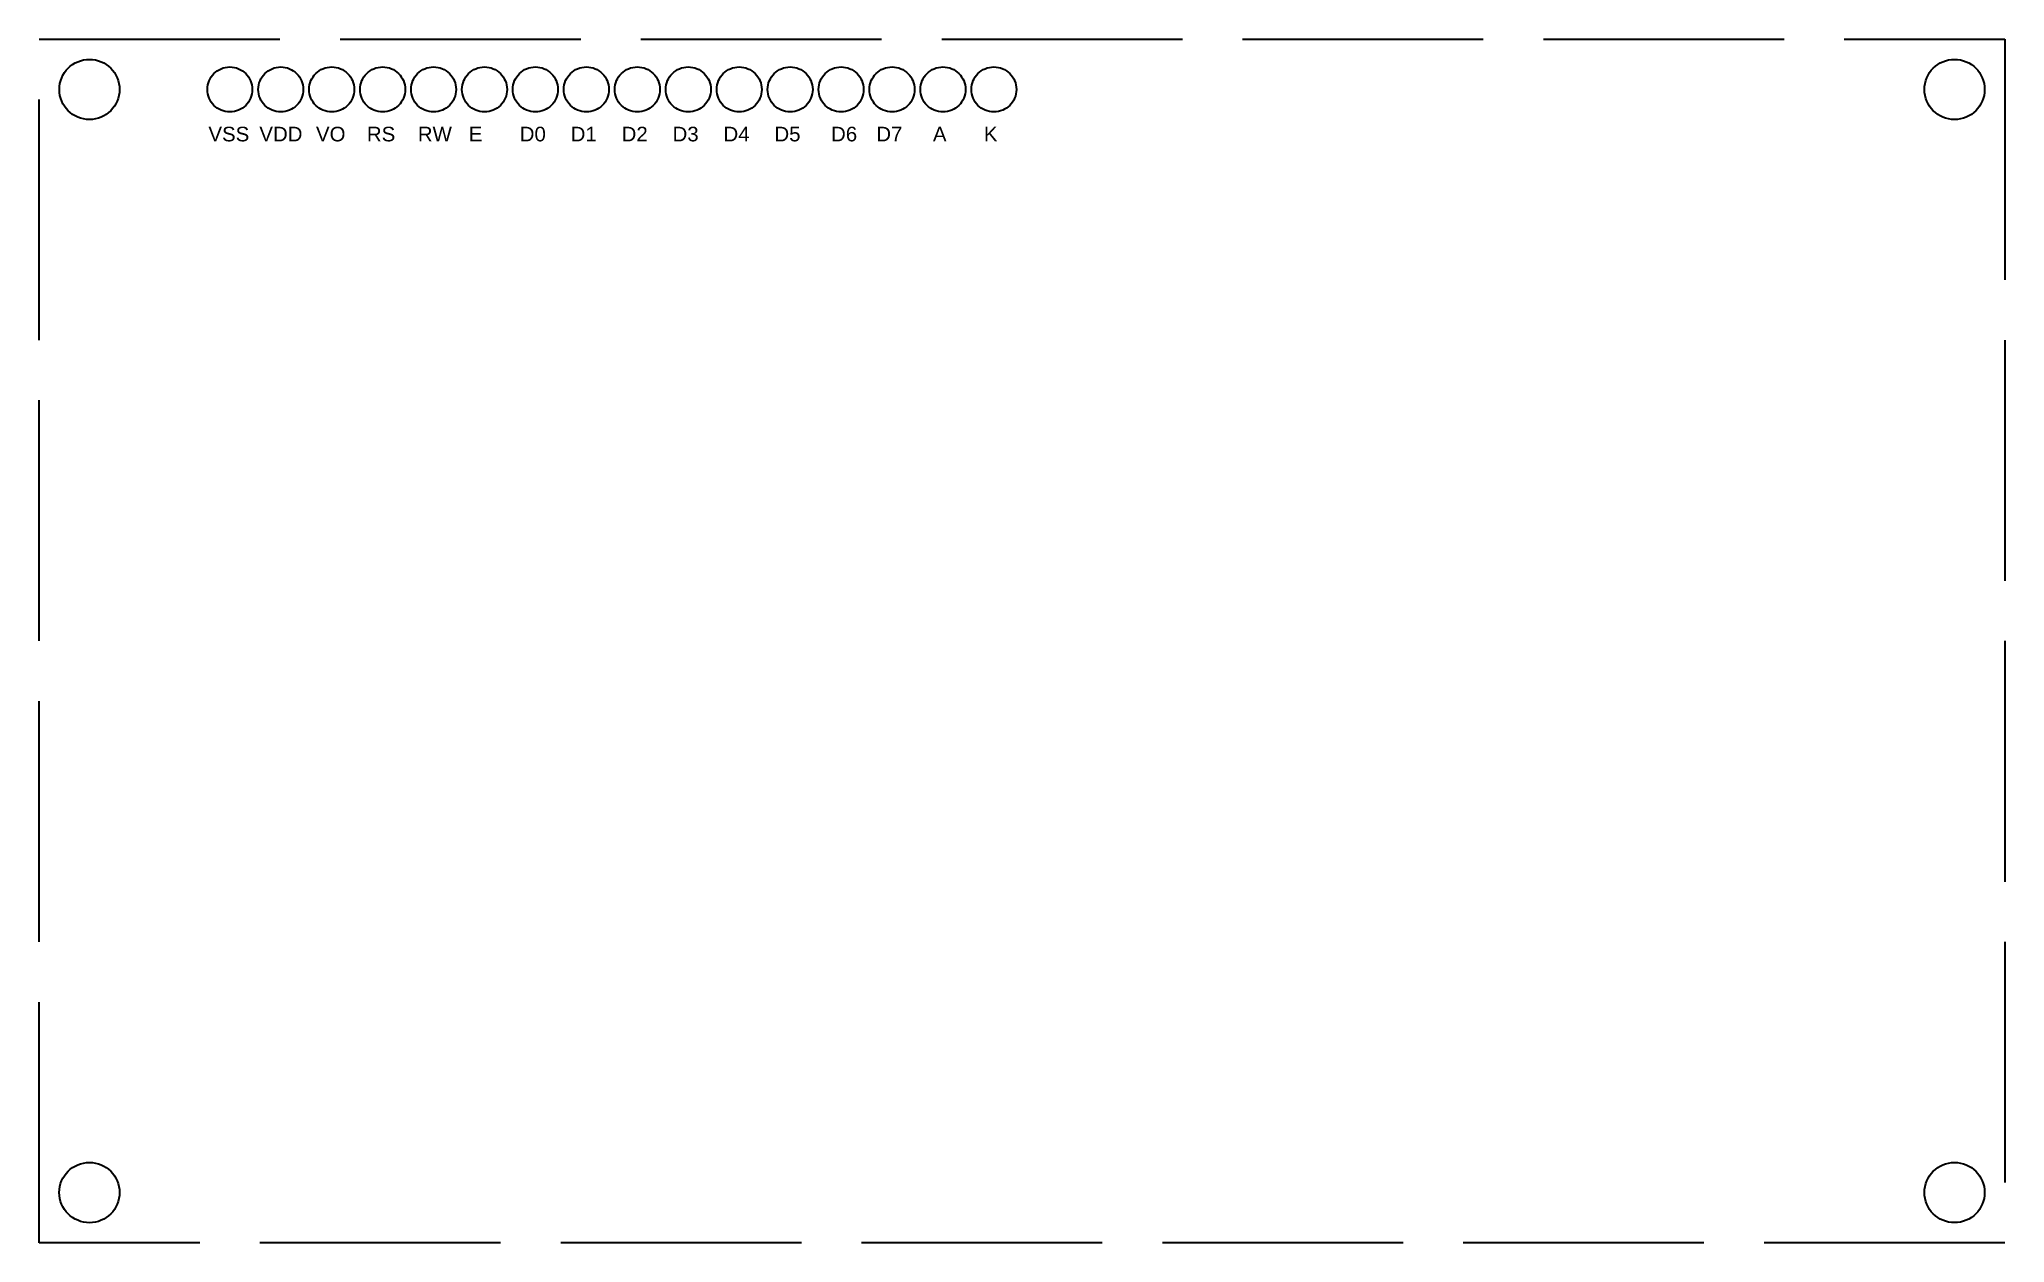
# Model space of a CAD drawing. Header units: millimetres. Extents: x -105.1 to -7.1, y -18.1 to 41.9.
import ezdxf

# ---------------------------------------------------------------- set-up
doc = ezdxf.new("R2010")
doc.units = ezdxf.units.MM
doc.linetypes.add('ACAD_ISO02W100', pattern=[15, 12, -3])
doc.styles.add('Arial', font='arial.ttf', dxfattribs={"height": 0.2})

msp = doc.modelspace()

# ---------------------------------------------------------------- linework, layer by layer
at = {"linetype": 'ACAD_ISO02W100', "lineweight": 35}
msp.add_lwpolyline([(-105.136, 41.92), (-7.136, 41.92), (-7.136, -18.08), (-105.136, -18.08), (-105.136, 41.92)], dxfattribs=at)
for centre, radius in [((-102.636, 39.42, 16.377), 1.5), ((-95.636, 39.42, 16.377), 1.121), ((-93.096, 39.42, 16.377), 1.121), ((-90.556, 39.421, 13.877), 1.123), ((-88.016, 39.421, 15.677), 1.123), ((-85.476, 39.421, 15.677), 1.123), ((-82.936, 39.421, 15.577), 1.123), ((-80.399, 39.421, 13.877), 1.123), ((-77.856, 39.421, 13.877), 1.123), ((-75.316, 39.421, 15.677), 1.123), ((-72.776, 39.421, 13.877), 1.123), ((-70.236, 39.421, 15.677), 1.123), ((-67.696, 39.421, 15.677), 1.123), ((-65.156, 39.421, 15.677), 1.123), ((-62.616, 39.421, 15.677), 1.123), ((-60.076, 39.421, 13.877), 1.123), ((-57.536, 39.421, 13.877), 1.123), ((-9.636, 39.42, 16.377), 1.5), ((-102.636, -15.58, 18.077), 1.503), ((-9.636, -15.58, 16.377), 1.5)]:
    msp.add_circle(centre, radius, dxfattribs=at)

# ---------------------------------------------------------------- texts
at = {"linetype": 'ACAD_ISO02W100', "lineweight": 35, "style": 'Arial'}
for s, p in [('VSS', (-96.703, 36.831, 17.977)), ('VDD', (-94.163, 36.831, 17.977)), (' VO', (-91.623, 36.831, 17.977)), (' RS', (-89.083, 36.831, 15.477)), (' RW', (-86.543, 36.831, 15.477)), (' E ', (-84.003, 36.831, 15.477)), (' D0', (-81.463, 36.831, 17.977)), (' D1', (-78.923, 36.831, 17.977)), (' D2', (-76.383, 36.831, 17.977)), (' D3', (-73.843, 36.831, 15.477)), (' D4', (-71.303, 36.831, 15.477)), (' D5', (-68.763, 36.831, 17.977)), ('  D6', (-66.223, 36.831, 17.977)), (' D7', (-63.683, 36.831, 15.477)), ('  A', (-61.143, 36.831, 15.477)), ('  K', (-58.603, 36.831, 15.477))]:
    msp.add_text(s, height=0.729, dxfattribs=at).set_placement(p)

doc.saveas('drawing.dxf')
